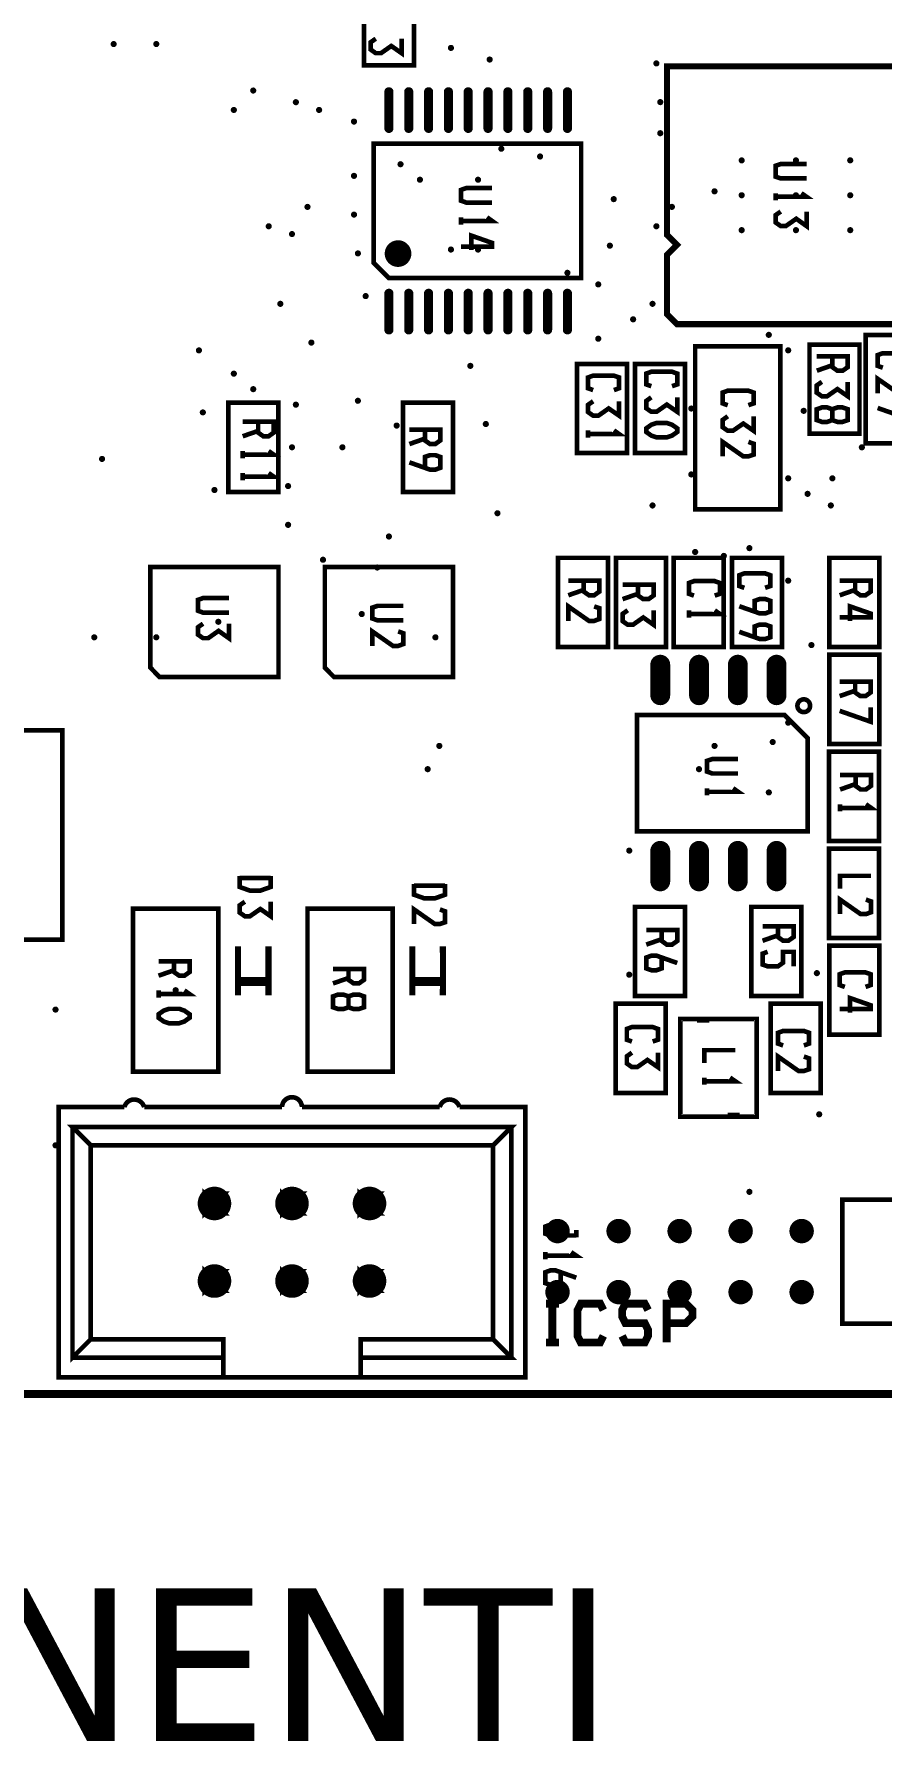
# Model space of a CAD drawing. Extents: x -3 to 440, y 331 to 583.
# Drawn here: x 76.8 to 104.6, y 331.2 to 387.1 of the extents above; entities that cross this region are included whole.
import ezdxf

# ---------------------------------------------------------------- set-up
doc = ezdxf.new("R2010")
doc.units = 0
doc.header["$MEASUREMENT"] = 0
doc.layers.get('0').update_dxf_attribs({"linetype": 'CONTINUOUS'})
for name, color, linetype in [('22-303-0_AST', 7, 'CONTINUOUS'), ('22-303-0_DRL', 1, 'CONTINUOUS'), ('THRUHOLE_TAP', 1, 'CONTINUOUS')]:
    doc.layers.add(name, color=color, linetype=linetype)
doc.styles.get("Standard").update_dxf_attribs({"font": 'verdana.ttf', "height": 5})

# ---------------------------------------------------------------- blocks, each defined once
blk = doc.blocks.new('OBLONG_48')
at = {"const_width": 0.65024}
blk.add_lwpolyline([(0, 0.50038), (0, -0.50038)], dxfattribs=at)
at = {"const_width": 0.32512}
for points in [[(-0.16256, 0.50038, 1), (0.16256, 0.50038, 1)], [(-0.16256, -0.50038, 1), (0.16256, -0.50038, 1)]]:
    blk.add_lwpolyline(points, format="xyb", close=True, dxfattribs=at)
blk = doc.blocks.new('OBLONG_56')
at = {"const_width": 0.29972}
blk.add_lwpolyline([(0, 0.59944), (0, -0.59944)], dxfattribs=at)
at = {"const_width": 0.14986}
for points in [[(-0.07493, 0.59944, 1), (0.07493, 0.59944, 1)], [(-0.07493, -0.59944, 1), (0.07493, -0.59944, 1)]]:
    blk.add_lwpolyline(points, format="xyb", close=True, dxfattribs=at)
blk = doc.blocks.new('ROUND_28')
at = {"const_width": 0.54991}
blk.add_lwpolyline([(-0.274954, 0, 1), (0.274954, 0, 1)], format="xyb", close=True, dxfattribs=at)
blk = doc.blocks.new('ROUND_113')
at = {"const_width": 0.40005}
blk.add_lwpolyline([(-0.200024, 0, 1), (0.200024, 0, 1)], format="xyb", close=True, dxfattribs=at)
blk = doc.blocks.new('ROUND_115')
at = {"const_width": 0.10033}
blk.add_lwpolyline([(-0.050164, 0, 1), (0.050164, 0, 1)], format="xyb", close=True, dxfattribs=at)
blk = doc.blocks.new('ROUND_116')
at = {"const_width": 0.10033}
blk.add_lwpolyline([(-0.050164, 0, 1), (0.050164, 0, 1)], format="xyb", close=True, dxfattribs=at)
blk = doc.blocks.new('ROUND_117')
at = {"const_width": 0.10033}
blk.add_lwpolyline([(-0.050164, 0, 1), (0.050164, 0, 1)], format="xyb", close=True, dxfattribs=at)
blk = doc.blocks.new('ROUND_108')
at = {"const_width": 0.10033}
blk.add_lwpolyline([(-0.050164, 0, 1), (0.050164, 0, 1)], format="xyb", close=True, dxfattribs=at)

msp = doc.modelspace()

# ---------------------------------------------------------------- linework, layer by layer
at = {"layer": '22-303-0_AST'}
for points, const_width in [([(117.55, 582.606), (117.55, 572.606), (122.551, 572.606), (122.551, 582.606), (137.05, 582.606), (137.05, 342.606), (-2.95, 342.606), (-2.95, 582.606), (117.55, 582.606)], 0.254), ([(89.29, 386.121), (89.29, 389.042), (87.652, 389.042), (87.652, 386.121), (89.29, 386.121)], 0.152), ([(88.035, 386.995), (87.865, 386.876), (87.865, 386.64), (88.035, 386.52), (88.205, 386.52), (88.543, 386.756), (88.881, 386.52), (88.881, 386.995)], 0.152), ([(106.024, 386.091), (106.024, 377.643), (97.901, 377.643), (97.575, 377.968), (97.575, 379.916), (97.901, 380.241), (97.575, 380.566), (97.575, 386.091), (106.024, 386.091)], 0.201), ([(87.964, 379.657), (88.465, 379.157), (94.764, 379.157), (94.764, 383.556), (87.964, 383.556), (87.964, 379.657)], 0.152), ([(102.147, 382.418), (101.302, 382.418), (101.131, 382.476), (101.131, 382.832), (101.302, 382.89), (102.147, 382.89)], 0.152), ([(91.845, 381.628), (90.999, 381.628), (90.829, 381.687), (90.829, 382.042), (90.999, 382.103), (91.845, 382.103)], 0.152), ([(101.131, 381.697), (101.131, 381.935)], 0.152), ([(101.131, 381.816), (102.147, 381.816), (101.977, 381.935)], 0.152), ([(101.302, 381.333), (101.131, 381.214), (101.131, 380.978), (101.302, 380.858), (101.469, 380.858), (101.81, 381.097), (102.147, 380.858), (102.147, 381.333)], 0.152), ([(90.829, 380.909), (90.829, 381.146)], 0.152), ([(90.829, 381.026), (91.845, 381.026), (91.678, 381.146)], 0.152), ([(89.092, 380.109), (88.437, 380.109)], 0.152), ([(88.505, 380.208), (88.505, 379.705)], 0.152), ([(88.978, 380.246), (88.548, 380.246)], 0.152), ([(88.642, 380.295), (88.642, 379.616)], 0.152), ([(88.779, 380.317), (88.779, 379.596)], 0.152), ([(88.917, 380.284), (88.917, 379.629)], 0.152), ([(89.054, 380.17), (89.054, 379.741)], 0.152), ([(91.17, 380.071), (91.17, 380.544), (91.845, 380.307), (91.845, 380.188), (90.829, 380.188)], 0.152), ([(89.125, 379.972), (88.404, 379.972)], 0.152), ([(89.102, 379.835), (88.424, 379.835)], 0.152), ([(89.016, 379.698), (88.513, 379.698)], 0.152), ([(101.292, 371.58), (101.292, 376.914), (98.498, 376.914), (98.498, 371.58), (101.292, 371.58)], 0.152), ([(102.244, 376.977), (102.244, 374.056), (103.882, 374.056), (103.882, 376.977), (102.244, 376.977)], 0.152), ([(105.864, 373.739), (104.086, 373.739), (104.086, 377.295), (105.864, 377.295), (105.864, 373.739)], 0.152), ([(94.624, 376.342), (94.624, 373.421), (96.262, 373.421), (96.262, 376.342), (94.624, 376.342)], 0.152), ([(96.529, 376.342), (96.529, 373.421), (98.167, 373.421), (98.167, 376.342), (96.529, 376.342)], 0.152), ([(102.991, 376.594), (102.991, 376.238), (103.158, 376.121), (103.329, 376.121), (103.499, 376.238), (103.499, 376.594), (102.483, 376.594)], 0.152), ([(102.991, 376.299), (102.483, 376.121)], 0.152), ([(104.647, 376.22), (104.477, 376.279), (104.477, 376.634), (104.647, 376.693), (105.325, 376.693), (105.493, 376.634), (105.493, 376.279), (105.325, 376.22)], 0.152), ([(95.157, 375.486), (94.99, 375.545), (94.99, 375.9), (95.157, 375.959), (95.836, 375.959), (96.006, 375.9), (96.006, 375.545), (95.836, 375.486)], 0.152), ([(97.062, 375.613), (96.895, 375.672), (96.895, 376.027), (97.062, 376.086), (97.741, 376.086), (97.911, 376.027), (97.911, 375.672), (97.741, 375.613)], 0.152), ([(102.65, 375.756), (102.483, 375.639), (102.483, 375.4), (102.65, 375.283), (102.821, 375.283), (103.158, 375.519), (103.499, 375.283), (103.499, 375.756)], 0.152), ([(104.477, 375.382), (104.477, 375.855), (105.155, 375.382), (105.325, 375.382), (105.493, 375.441), (105.493, 375.796), (105.325, 375.855)], 0.152), ([(84.845, 372.151), (84.845, 375.072), (83.207, 375.072), (83.207, 372.151), (84.845, 372.151)], 0.152), ([(90.56, 372.151), (90.56, 375.072), (88.922, 375.072), (88.922, 372.151), (90.56, 372.151)], 0.152), ([(95.157, 375.121), (94.99, 375.004), (94.99, 374.765), (95.157, 374.648), (95.328, 374.648), (95.665, 374.884), (96.006, 374.648), (96.006, 375.121)], 0.152), ([(97.062, 375.248), (96.895, 375.131), (96.895, 374.892), (97.062, 374.775), (97.233, 374.775), (97.57, 375.011), (97.911, 374.775), (97.911, 375.248)], 0.152), ([(99.567, 374.991), (99.397, 375.05), (99.397, 375.405), (99.567, 375.466), (100.242, 375.466), (100.413, 375.405), (100.413, 375.05), (100.242, 374.991)], 0.152), ([(99.567, 374.628), (99.397, 374.508), (99.397, 374.272), (99.567, 374.153), (99.734, 374.153), (100.075, 374.389), (100.413, 374.153), (100.413, 374.628)], 0.152), ([(102.991, 374.503), (103.158, 374.445), (103.329, 374.445), (103.499, 374.503), (103.499, 374.859), (103.329, 374.917), (103.158, 374.917), (102.991, 374.859), (102.991, 374.503), (102.821, 374.445), (102.65, 374.445), (102.483, 374.503), (102.483, 374.859), (102.65, 374.917), (102.821, 374.917), (102.991, 374.859)], 0.152), ([(104.477, 374.9), (105.493, 374.544), (105.493, 375.016)], 0.152), ([(84.182, 374.448), (84.182, 374.092), (84.352, 373.973), (84.522, 373.973), (84.69, 374.092), (84.69, 374.448), (83.674, 374.448)], 0.152), ([(84.182, 374.15), (83.674, 373.973)], 0.152), ([(89.643, 374.194), (89.643, 373.838), (89.813, 373.719), (89.983, 373.719), (90.151, 373.838), (90.151, 374.194), (89.135, 374.194)], 0.152), ([(94.99, 373.927), (94.99, 374.166)], 0.152), ([(94.99, 374.046), (96.006, 374.046), (95.836, 374.166)], 0.152), ([(96.895, 374.232), (97.062, 374.351), (97.233, 374.409), (97.57, 374.409), (97.741, 374.351), (97.911, 374.232), (97.911, 374.115), (97.741, 373.995), (97.57, 373.937), (97.233, 373.937), (97.062, 373.995), (96.895, 374.115), (96.895, 374.232)], 0.152), ([(83.674, 373.254), (83.674, 373.49)], 0.152), ([(83.674, 373.373), (84.69, 373.373), (84.522, 373.49)], 0.152), ([(89.643, 373.896), (89.135, 373.719)], 0.152), ([(99.397, 373.315), (99.397, 373.79), (100.075, 373.315), (100.242, 373.315), (100.413, 373.373), (100.413, 373.729), (100.242, 373.79)], 0.152), ([(89.643, 372.941), (89.643, 373.297), (89.813, 373.355), (89.983, 373.355), (90.151, 373.297), (90.151, 372.941), (89.983, 372.88), (89.813, 372.88), (89.135, 373.119)], 0.152), ([(83.674, 372.535), (83.674, 372.771)], 0.152), ([(83.674, 372.652), (84.69, 372.652), (84.522, 372.771)], 0.152), ([(80.847, 366.193), (80.651, 366.398), (80.651, 369.695), (84.848, 369.695), (84.848, 366.091), (80.949, 366.091), (80.847, 366.193)], 0.152), ([(86.562, 366.193), (86.366, 366.398), (86.366, 369.695), (90.563, 369.695), (90.563, 366.091), (86.664, 366.091), (86.562, 366.193)], 0.152), ([(95.64, 367.071), (95.64, 369.992), (94.002, 369.992), (94.002, 367.071), (95.64, 367.071)], 0.152), ([(97.545, 367.071), (97.545, 369.992), (95.907, 369.992), (95.907, 367.071), (97.545, 367.071)], 0.152), ([(97.799, 369.992), (97.799, 367.071), (99.437, 367.071), (99.437, 369.992), (97.799, 369.992)], 0.152), ([(99.704, 369.992), (99.704, 367.071), (101.342, 367.071), (101.342, 369.992), (99.704, 369.992)], 0.152), ([(100.11, 369.009), (99.943, 369.068), (99.943, 369.423), (100.11, 369.484), (100.789, 369.484), (100.959, 369.423), (100.959, 369.068), (100.789, 369.009)], 0.152), ([(104.53, 367.071), (104.53, 369.992), (102.892, 369.992), (102.892, 367.071), (104.53, 367.071)], 0.152), ([(94.85, 369.241), (94.85, 368.885), (95.02, 368.766), (95.19, 368.766), (95.358, 368.885), (95.358, 369.241), (94.342, 369.241)], 0.152), ([(94.85, 368.943), (94.342, 368.766)], 0.152), ([(96.628, 369.114), (96.628, 368.758), (96.798, 368.639), (96.968, 368.639), (97.136, 368.758), (97.136, 369.114), (96.12, 369.114)], 0.152), ([(98.459, 368.755), (98.292, 368.814), (98.292, 369.169), (98.459, 369.23), (99.138, 369.23), (99.308, 369.169), (99.308, 368.814), (99.138, 368.755)], 0.152), ([(103.74, 369.241), (103.74, 368.885), (103.91, 368.766), (104.08, 368.766), (104.248, 368.885), (104.248, 369.241), (103.232, 369.241)], 0.152), ([(103.74, 368.943), (103.232, 368.766)], 0.152), ([(83.222, 368.199), (82.376, 368.199), (82.206, 368.26), (82.206, 368.616), (82.376, 368.674), (83.222, 368.674)], 0.152), ([(88.937, 367.945), (88.091, 367.945), (87.921, 368.006), (87.921, 368.362), (88.091, 368.42), (88.937, 368.42)], 0.152), ([(94.342, 367.927), (94.342, 368.402), (95.02, 367.927), (95.19, 367.927), (95.358, 367.988), (95.358, 368.344), (95.19, 368.402)], 0.152), ([(96.628, 368.816), (96.12, 368.639)], 0.152), ([(100.451, 368.23), (100.451, 368.585), (100.618, 368.646), (100.789, 368.646), (100.959, 368.585), (100.959, 368.23), (100.789, 368.171), (100.618, 368.171), (99.943, 368.407)], 0.152), ([(103.572, 367.927), (103.572, 368.402), (104.248, 368.166), (104.248, 368.047), (103.232, 368.047)], 0.152), ([(82.376, 367.836), (82.206, 367.717), (82.206, 367.48), (82.376, 367.361), (82.544, 367.361), (82.884, 367.6), (83.222, 367.361), (83.222, 367.836)], 0.152), ([(96.29, 368.275), (96.12, 368.156), (96.12, 367.92), (96.29, 367.8), (96.46, 367.8), (96.798, 368.039), (97.136, 367.8), (97.136, 368.275)], 0.152), ([(98.292, 368.037), (98.292, 368.273)], 0.152), ([(98.292, 368.153), (99.308, 368.153), (99.138, 368.273)], 0.152), ([(100.451, 367.391), (100.451, 367.747), (100.618, 367.808), (100.789, 367.808), (100.959, 367.747), (100.959, 367.391), (100.789, 367.333), (100.618, 367.333), (99.943, 367.569)], 0.152), ([(87.921, 367.107), (87.921, 367.582), (88.599, 367.107), (88.767, 367.107), (88.937, 367.168), (88.937, 367.523), (88.767, 367.582)], 0.152), ([(104.53, 363.896), (104.53, 366.817), (102.892, 366.817), (102.892, 363.896), (104.53, 363.896)], 0.152), ([(103.74, 365.939), (103.74, 365.583), (103.91, 365.464), (104.08, 365.464), (104.248, 365.583), (104.248, 365.939), (103.232, 365.939)], 0.152), ([(103.74, 365.641), (103.232, 365.464)], 0.152), ([(103.232, 364.981), (104.248, 364.625), (104.248, 365.1)], 0.152), ([(102.181, 364.087), (101.419, 364.849), (96.593, 364.849), (96.593, 361.039), (102.181, 361.039), (102.181, 364.087)], 0.152), ([(68.678, 357.534), (68.678, 357.483), (77.771, 357.483), (77.771, 364.341), (68.678, 364.341), (68.678, 357.534)], 0.152), ([(99.907, 362.929), (99.061, 362.929), (98.891, 362.99), (98.891, 363.345), (99.061, 363.404), (99.907, 363.404)], 0.152), ([(102.879, 363.642), (102.879, 360.721), (104.517, 360.721), (104.517, 363.642), (102.879, 363.642)], 0.152), ([(103.753, 362.88), (103.753, 362.525), (103.92, 362.405), (104.091, 362.405), (104.261, 362.525), (104.261, 362.88), (103.245, 362.88)], 0.152), ([(98.891, 362.21), (98.891, 362.446)], 0.152), ([(98.891, 362.329), (99.907, 362.329), (99.74, 362.446)], 0.152), ([(103.753, 362.583), (103.245, 362.405)], 0.152), ([(103.245, 361.687), (103.245, 361.923)], 0.152), ([(103.245, 361.803), (104.261, 361.803), (104.091, 361.923)], 0.152), ([(102.879, 360.467), (102.879, 357.546), (104.517, 357.546), (104.517, 360.467), (102.879, 360.467)], 0.152), ([(83.575, 359.568), (83.575, 359.213), (83.913, 359.093), (84.253, 359.093), (84.591, 359.213), (84.591, 359.568)], 0.152), ([(83.575, 359.507), (84.591, 359.507)], 0.152), ([(103.245, 359.162), (103.245, 359.578), (104.261, 359.578)], 0.152), ([(89.29, 359.314), (89.29, 358.959), (89.628, 358.839), (89.968, 358.839), (90.306, 358.959), (90.306, 359.314)], 0.152), ([(89.29, 359.253), (90.306, 359.253)], 0.152), ([(103.245, 358.324), (103.245, 358.799), (103.92, 358.324), (104.091, 358.324), (104.261, 358.385), (104.261, 358.74), (104.091, 358.799)], 0.152), ([(80.083, 358.499), (80.083, 353.165), (82.877, 353.165), (82.877, 358.499), (80.083, 358.499)], 0.152), ([(83.745, 358.73), (83.575, 358.611), (83.575, 358.374), (83.745, 358.255), (83.913, 358.255), (84.253, 358.491), (84.591, 358.255), (84.591, 358.73)], 0.152), ([(85.798, 358.499), (85.798, 353.165), (88.592, 353.165), (88.592, 358.499), (85.798, 358.499)], 0.152), ([(89.29, 358.001), (89.29, 358.476), (89.968, 358.001), (90.136, 358.001), (90.306, 358.059), (90.306, 358.415), (90.136, 358.476)], 0.152), ([(96.529, 358.562), (96.529, 355.641), (98.167, 355.641), (98.167, 358.562), (96.529, 358.562)], 0.152), ([(100.339, 358.562), (100.339, 355.641), (101.977, 355.641), (101.977, 358.562), (100.339, 358.562)], 0.152), ([(97.403, 357.8), (97.403, 357.445), (97.57, 357.325), (97.741, 357.325), (97.911, 357.445), (97.911, 357.8), (96.895, 357.8)], 0.152), ([(101.213, 357.927), (101.213, 357.572), (101.38, 357.452), (101.551, 357.452), (101.721, 357.572), (101.721, 357.927), (100.705, 357.927)], 0.152), ([(83.621, 355.768), (83.519, 355.768), (83.519, 357.165), (83.621, 357.165)], 0.201), ([(84.418, 357.165), (84.52, 357.165), (84.52, 355.768), (84.418, 355.768)], 0.201), ([(89.336, 355.768), (89.234, 355.768), (89.234, 357.165), (89.336, 357.165)], 0.201), ([(90.133, 357.165), (90.235, 357.165), (90.235, 355.768), (90.133, 355.768)], 0.201), ([(97.403, 357.503), (96.895, 357.325)], 0.152), ([(101.213, 357.63), (100.705, 357.452)], 0.152), ([(104.53, 354.371), (104.53, 357.292), (102.892, 357.292), (102.892, 354.371), (104.53, 354.371)], 0.152), ([(81.426, 356.782), (81.426, 356.426), (81.596, 356.307), (81.764, 356.307), (81.934, 356.426), (81.934, 356.782), (80.918, 356.782)], 0.152), ([(97.403, 356.901), (97.403, 356.546), (97.233, 356.487), (97.062, 356.487), (96.895, 356.546), (96.895, 356.901), (97.062, 356.962), (97.233, 356.962), (97.911, 356.723)], 0.152), ([(100.872, 357.089), (100.705, 357.028), (100.705, 356.673), (100.872, 356.614), (101.213, 356.614), (101.38, 356.734), (101.38, 357.089), (101.721, 357.089), (101.721, 356.614)], 0.152), ([(81.426, 356.485), (80.918, 356.307)], 0.152), ([(83.519, 356.068), (83.519, 356.167), (84.52, 356.167), (84.52, 356.068), (83.519, 356.068)], 0.201), ([(87.141, 356.528), (87.141, 356.172), (87.311, 356.053), (87.479, 356.053), (87.649, 356.172), (87.649, 356.528), (86.633, 356.528)], 0.152), ([(87.141, 356.231), (86.633, 356.053)], 0.152), ([(89.234, 356.068), (89.234, 356.167), (90.235, 356.167), (90.235, 356.068), (89.234, 356.068)], 0.201), ([(103.402, 355.939), (103.232, 356), (103.232, 356.355), (103.402, 356.414), (104.08, 356.414), (104.248, 356.355), (104.248, 356), (104.08, 355.939)], 0.152), ([(80.918, 355.588), (80.918, 355.824)], 0.152), ([(80.918, 355.705), (81.934, 355.705), (81.764, 355.824)], 0.152), ([(87.141, 355.273), (87.311, 355.215), (87.479, 355.215), (87.649, 355.273), (87.649, 355.629), (87.479, 355.69), (87.311, 355.69), (87.141, 355.629), (87.141, 355.273), (86.971, 355.215), (86.803, 355.215), (86.633, 355.273), (86.633, 355.629), (86.803, 355.69), (86.971, 355.69), (87.141, 355.629)], 0.152), ([(103.572, 355.1), (103.572, 355.575), (104.248, 355.339), (104.248, 355.22), (103.232, 355.22)], 0.152), ([(80.918, 355.044), (81.088, 355.164), (81.256, 355.222), (81.596, 355.222), (81.764, 355.164), (81.934, 355.044), (81.934, 354.928), (81.764, 354.808), (81.596, 354.75), (81.256, 354.75), (81.088, 354.808), (80.918, 354.928), (80.918, 355.044)], 0.152), ([(95.894, 355.387), (95.894, 352.466), (97.532, 352.466), (97.532, 355.387), (95.894, 355.387)], 0.152), ([(100.974, 355.387), (100.974, 352.466), (102.612, 352.466), (102.612, 355.387), (100.974, 355.387)], 0.152), ([(96.427, 354.15), (96.26, 354.209), (96.26, 354.564), (96.427, 354.625), (97.106, 354.625), (97.276, 354.564), (97.276, 354.209), (97.106, 354.15)], 0.152), ([(100.509, 354.841), (100.509, 354.892), (100.458, 354.892), (98.058, 354.892), (98.01, 354.892), (98.01, 354.841)], 0.152), ([(98.01, 351.742), (98.01, 354.841)], 0.152), ([(98.96, 354.841), (98.558, 354.841)], 0.152), ([(100.509, 354.841), (100.509, 351.742)], 0.152), ([(101.38, 354.023), (101.213, 354.082), (101.213, 354.437), (101.38, 354.498), (102.059, 354.498), (102.229, 354.437), (102.229, 354.082), (102.059, 354.023)], 0.152), ([(96.427, 353.787), (96.26, 353.668), (96.26, 353.432), (96.427, 353.312), (96.598, 353.312), (96.935, 353.548), (97.276, 353.312), (97.276, 353.787)], 0.152), ([(98.795, 353.452), (98.795, 353.868), (99.811, 353.868)], 0.152), ([(101.213, 353.185), (101.213, 353.66), (101.888, 353.185), (102.059, 353.185), (102.229, 353.244), (102.229, 353.599), (102.059, 353.66)], 0.152), ([(98.795, 352.733), (98.795, 352.969)], 0.152), ([(98.795, 352.852), (99.811, 352.852), (99.641, 352.969)], 0.152), ([(87.54, 343.152), (83.039, 343.152), (77.649, 343.152), (77.649, 352.002), (79.798, 352.002)], 0.152), ([(80.448, 352.002), (84.964, 352.002)], 0.152), ([(85.615, 352.002), (90.128, 352.002)], 0.152), ([(90.778, 352.002), (92.93, 352.002), (92.93, 343.152), (87.54, 343.152), (87.54, 343.802), (92.48, 343.802), (91.878, 344.402), (91.878, 350.752)], 0.152), ([(98.01, 351.742), (98.01, 351.692), (98.058, 351.692), (100.458, 351.692), (100.509, 351.692), (100.509, 351.742)], 0.152), ([(99.559, 351.742), (99.961, 351.742)], 0.152), ([(78.698, 350.752), (91.878, 350.752), (92.48, 351.351), (78.099, 351.351), (78.698, 350.752), (78.698, 344.402), (78.099, 343.802), (78.099, 351.351)], 0.152), ([(92.48, 343.802), (92.48, 351.351)], 0.152), ([(82.63, 348.966), (82.429, 349.167), (82.429, 348.527), (82.63, 348.727), (82.63, 348.966), (82.869, 348.966), (83.07, 349.167), (82.429, 349.167)], 0.152), ([(82.869, 348.966), (82.869, 348.727), (83.07, 348.527), (82.429, 348.527)], 0.152), ([(83.07, 349.167), (83.07, 348.527)], 0.152), ([(85.17, 348.966), (84.969, 349.167), (84.969, 348.527), (85.17, 348.727), (85.17, 348.966), (85.409, 348.966), (85.61, 349.167), (84.969, 349.167)], 0.152), ([(85.409, 348.966), (85.409, 348.727), (85.61, 348.527), (84.969, 348.527)], 0.152), ([(85.61, 349.167), (85.61, 348.527)], 0.152), ([(87.71, 348.966), (87.509, 349.167), (87.509, 348.527), (87.71, 348.727), (87.71, 348.966), (87.949, 348.966), (88.15, 349.167), (87.509, 349.167)], 0.152), ([(87.949, 348.966), (87.949, 348.727), (88.15, 348.527), (87.509, 348.527)], 0.152), ([(88.15, 349.167), (88.15, 348.527)], 0.152), ([(103.324, 348.974), (107.896, 348.974), (107.896, 347.196), (107.642, 346.942), (107.896, 346.688), (107.896, 344.91), (103.324, 344.91), (103.324, 348.974)], 0.152), ([(82.63, 348.727), (82.869, 348.727)], 0.152), ([(85.17, 348.727), (85.409, 348.727)], 0.152), ([(87.71, 348.727), (87.949, 348.727)], 0.152), ([(93.926, 348.153), (93.755, 348.153), (93.588, 348.092), (93.588, 347.856), (93.755, 347.798), (94.604, 347.798)], 0.152), ([(94.604, 347.737), (94.604, 347.976)], 0.152), ([(93.588, 347.018), (93.588, 347.254)], 0.152), ([(93.588, 347.137), (94.604, 347.137), (94.434, 347.254)], 0.152), ([(82.63, 346.426), (82.429, 346.627), (82.429, 345.987), (82.63, 346.187), (82.63, 346.426), (82.869, 346.426), (83.07, 346.627), (82.429, 346.627)], 0.152), ([(83.07, 346.627), (83.07, 345.987)], 0.152), ([(85.17, 346.426), (84.969, 346.627), (84.969, 345.987), (85.17, 346.187), (85.17, 346.426), (85.409, 346.426), (85.61, 346.627), (84.969, 346.627)], 0.152), ([(85.61, 346.627), (85.61, 345.987)], 0.152), ([(87.71, 346.426), (87.509, 346.627), (87.509, 345.987), (87.71, 346.187), (87.71, 346.426), (87.949, 346.426), (88.15, 346.627), (87.509, 346.627)], 0.152), ([(88.15, 346.627), (88.15, 345.987)], 0.152), ([(94.096, 346.594), (94.096, 346.238), (93.926, 346.18), (93.755, 346.18), (93.588, 346.238), (93.588, 346.594), (93.755, 346.655), (93.926, 346.655), (94.604, 346.416)], 0.152), ([(82.869, 346.426), (82.869, 346.187), (83.07, 345.987), (82.429, 345.987)], 0.152), ([(82.63, 346.187), (82.869, 346.187)], 0.152), ([(85.409, 346.426), (85.409, 346.187), (85.61, 345.987), (84.969, 345.987)], 0.152), ([(85.17, 346.187), (85.409, 346.187)], 0.152), ([(87.949, 346.426), (87.949, 346.187), (88.15, 345.987), (87.509, 345.987)], 0.152), ([(87.71, 346.187), (87.949, 346.187)], 0.152), ([(94.032, 345.565), (93.608, 345.565)], 0.254), ([(93.819, 344.295), (93.819, 345.565)], 0.254), ([(95.493, 344.509), (95.386, 344.295), (94.751, 344.295), (94.644, 344.509), (94.644, 345.354), (94.751, 345.565), (95.386, 345.565), (95.493, 345.354)], 0.254), ([(96.953, 345.354), (96.847, 345.565), (96.212, 345.565), (96.105, 345.354), (96.105, 345.144), (96.212, 344.93), (96.847, 344.93), (96.953, 344.719), (96.953, 344.509), (96.847, 344.295), (96.212, 344.295), (96.105, 344.509)], 0.254), ([(97.565, 344.93), (98.2, 344.93), (98.414, 345.144), (98.414, 345.354), (98.2, 345.565), (97.565, 345.565), (97.565, 344.295)], 0.254), ([(78.698, 344.402), (83.039, 344.402), (83.039, 343.802), (78.099, 343.802)], 0.152), ([(91.878, 344.402), (87.54, 344.402), (87.54, 343.802)], 0.152), ([(94.032, 344.295), (93.608, 344.295)], 0.254), ([(83.039, 343.152), (83.039, 343.802)], 0.152)]:
    msp.add_lwpolyline(points, dxfattribs=dict(at, const_width=const_width))
at = {"layer": '22-303-0_AST', "const_width": 0.152}
for points in [[(88.764, 380.317, 0.414214), (88.404, 379.957)], [(89.125, 379.957, 0.414214), (88.764, 380.317)], [(88.404, 379.957, 0.414214), (88.764, 379.596)], [(88.764, 379.596, 0.414214), (89.125, 379.957)], [(102.056, 365.357, 0.414214), (101.848, 365.149)], [(101.848, 365.149, 0.414214), (102.056, 364.94)], [(102.264, 365.149, 0.414214), (102.056, 365.357)], [(102.056, 364.94, 0.414214), (102.264, 365.149)], [(98.058, 354.892, 0.414214), (98.007, 354.841)], [(100.509, 354.841, 0.414214), (100.458, 354.892)], [(80.123, 352.253, 0.340061), (79.798, 352.002)], [(80.448, 352.002, 0.340061), (80.123, 352.25)], [(85.29, 352.327, 0.414214), (84.964, 352.002)], [(85.615, 352.002, 0.414214), (85.29, 352.327)], [(90.453, 352.253, 0.340061), (90.128, 352.002)], [(90.778, 352.002, 0.340061), (90.453, 352.25)], [(98.01, 351.742, 0.414214), (98.058, 351.694)], [(100.458, 351.692, 0.414214), (100.509, 351.742)]]:
    msp.add_lwpolyline(points, format="xyb", dxfattribs=at)
at = {"layer": '22-303-0_DRL', "const_width": 0.254}
msp.add_lwpolyline([(117.55, 582.606), (117.55, 572.606), (122.551, 572.606), (122.551, 582.606), (137.05, 582.606), (137.05, 342.606), (-2.95, 342.606), (-2.95, 582.606), (117.55, 582.606)], dxfattribs=at)

# ---------------------------------------------------------------- block references
at = {"layer": '22-303-0_AST'}
for name, p in [('OBLONG_56', (88.465, 384.656)), ('OBLONG_56', (89.115, 384.656)), ('OBLONG_56', (89.765, 384.656)), ('OBLONG_56', (90.415, 384.656)), ('OBLONG_56', (91.063, 384.656)), ('OBLONG_56', (91.713, 384.656)), ('OBLONG_56', (92.363, 384.656)), ('OBLONG_56', (93.014, 384.656)), ('OBLONG_56', (93.664, 384.656)), ('OBLONG_56', (94.314, 384.656)), ('OBLONG_56', (88.465, 378.057)), ('OBLONG_56', (89.115, 378.057)), ('OBLONG_56', (89.765, 378.057)), ('OBLONG_56', (90.415, 378.057)), ('OBLONG_56', (91.063, 378.057)), ('OBLONG_56', (91.713, 378.057)), ('OBLONG_56', (92.363, 378.057)), ('OBLONG_56', (93.014, 378.057)), ('OBLONG_56', (93.664, 378.057)), ('OBLONG_56', (94.314, 378.057)), ('OBLONG_48', (97.355, 365.992)), ('OBLONG_48', (98.625, 365.992)), ('OBLONG_48', (99.895, 365.992)), ('OBLONG_48', (101.165, 365.992)), ('OBLONG_48', (97.355, 359.896)), ('OBLONG_48', (98.625, 359.896)), ('OBLONG_48', (99.895, 359.896)), ('OBLONG_48', (101.165, 359.896))]:
    msp.add_blockref(name, p, dxfattribs=at)
at = {"layer": '22-303-0_DRL'}
for name, p in [('ROUND_115', (79.448, 386.82)), ('ROUND_115', (80.845, 386.82)), ('ROUND_116', (90.497, 386.693)), ('ROUND_116', (91.767, 386.312)), ('ROUND_116', (97.228, 386.185)), ('ROUND_117', (84.02, 385.296)), ('ROUND_116', (83.385, 384.661)), ('ROUND_117', (85.417, 384.915)), ('ROUND_117', (86.179, 384.661)), ('ROUND_117', (97.355, 384.917)), ('ROUND_117', (87.322, 384.28)), ('ROUND_117', (97.355, 383.899)), ('ROUND_117', (88.846, 382.883)), ('ROUND_117', (92.148, 383.391)), ('ROUND_116', (93.418, 383.137)), ('ROUND_115', (100.022, 383.01)), ('ROUND_115', (101.8, 383.01)), ('ROUND_115', (103.578, 383.01)), ('ROUND_117', (87.322, 382.502)), ('ROUND_117', (89.481, 382.375)), ('ROUND_117', (91.386, 382.375)), ('ROUND_117', (99.133, 381.994)), ('ROUND_115', (100.022, 381.867)), ('ROUND_115', (101.8, 381.867)), ('ROUND_115', (103.578, 381.867)), ('ROUND_117', (85.798, 381.486)), ('ROUND_117', (87.322, 381.232)), ('ROUND_117', (95.831, 381.74)), ('ROUND_117', (97.736, 381.486)), ('ROUND_117', (84.528, 380.851)), ('ROUND_117', (97.228, 380.851)), ('ROUND_115', (100.022, 380.724)), ('ROUND_115', (101.8, 380.724)), ('ROUND_115', (103.578, 380.724)), ('ROUND_117', (85.29, 380.597)), ('ROUND_117', (90.497, 380.089)), ('ROUND_117', (91.386, 380.089)), ('ROUND_116', (95.704, 380.216)), ('ROUND_117', (87.449, 379.962)), ('ROUND_117', (94.314, 379.327)), ('ROUND_117', (87.703, 378.565)), ('ROUND_117', (95.323, 378.946)), ('ROUND_117', (84.909, 378.311)), ('ROUND_117', (97.101, 378.311)), ('ROUND_116', (96.466, 377.803)), ('ROUND_116', (100.911, 377.295)), ('ROUND_117', (82.242, 376.787)), ('ROUND_116', (85.925, 377.041)), ('ROUND_116', (95.323, 377.168)), ('ROUND_116', (101.546, 376.787)), ('ROUND_117', (91.132, 376.279)), ('ROUND_116', (83.385, 376.025)), ('ROUND_117', (84.02, 375.517)), ('ROUND_117', (87.449, 375.136)), ('ROUND_116', (82.369, 374.755)), ('ROUND_117', (85.417, 375.009)), ('ROUND_117', (98.371, 374.882)), ('ROUND_117', (102.054, 374.806)), ('ROUND_117', (88.719, 374.323)), ('ROUND_117', (91.64, 374.374)), ('ROUND_117', (85.29, 373.612)), ('ROUND_116', (86.941, 373.612)), ('ROUND_117', (103.959, 373.612)), ('ROUND_117', (79.067, 373.231)), ('ROUND_117', (85.163, 372.342)), ('ROUND_116', (98.371, 372.723)), ('ROUND_117', (101.546, 372.596)), ('ROUND_117', (102.993, 372.596)), ('ROUND_116', (82.75, 372.215)), ('ROUND_117', (97.101, 371.707)), ('ROUND_117', (102.181, 372.088)), ('ROUND_117', (102.943, 371.707)), ('ROUND_117', (92.021, 371.453)), ('ROUND_117', (85.163, 371.072)), ('ROUND_117', (88.465, 370.691)), ('ROUND_116', (98.498, 370.183)), ('ROUND_117', (99.437, 370.056)), ('ROUND_116', (100.276, 370.31)), ('ROUND_117', (86.306, 369.929)), ('ROUND_117', (88.084, 369.675)), ('ROUND_117', (101.546, 369.243)), ('ROUND_116', (82.877, 367.897)), ('ROUND_117', (87.576, 368.151)), ('ROUND_117', (78.813, 367.389)), ('ROUND_117', (80.845, 367.389)), ('ROUND_117', (89.989, 367.389)), ('ROUND_117', (102.308, 367.135)), ('ROUND_117', (101.546, 364.595)), ('ROUND_117', (101.038, 363.96)), ('ROUND_117', (90.116, 363.833)), ('ROUND_117', (99.133, 363.833)), ('ROUND_117', (89.735, 363.071)), ('ROUND_117', (98.625, 363.071)), ('ROUND_117', (100.911, 362.309)), ('ROUND_116', (96.339, 360.404)), ('ROUND_117', (96.339, 356.34)), ('ROUND_117', (102.485, 356.391)), ('ROUND_116', (81.48, 355.832)), ('ROUND_117', (77.543, 355.197)), ('ROUND_117', (102.562, 351.768)), ('ROUND_117', (77.543, 350.752)), ('ROUND_28', (82.75, 348.847)), ('ROUND_28', (85.29, 348.847)), ('ROUND_28', (87.83, 348.847)), ('ROUND_117', (100.276, 349.228)), ('ROUND_113', (93.989, 347.943)), ('ROUND_113', (95.991, 347.943)), ('ROUND_113', (97.99, 347.943)), ('ROUND_113', (99.988, 347.943)), ('ROUND_113', (101.987, 347.943)), ('ROUND_28', (82.75, 346.307)), ('ROUND_28', (85.29, 346.307)), ('ROUND_28', (87.83, 346.307)), ('ROUND_113', (93.989, 345.944)), ('ROUND_113', (95.991, 345.944)), ('ROUND_113', (97.99, 345.944)), ('ROUND_113', (99.988, 345.944)), ('ROUND_113', (101.987, 345.944))]:
    msp.add_blockref(name, p, dxfattribs=at)
at = {"layer": 'THRUHOLE_TAP'}
for name, p in [('ROUND_108', (79.448, 386.82)), ('ROUND_108', (80.845, 386.82)), ('ROUND_108', (90.497, 386.693)), ('ROUND_108', (91.767, 386.312)), ('ROUND_108', (97.228, 386.185)), ('ROUND_108', (84.02, 385.296)), ('ROUND_108', (83.385, 384.661)), ('ROUND_108', (85.417, 384.915)), ('ROUND_108', (86.179, 384.661)), ('ROUND_108', (97.355, 384.917)), ('ROUND_108', (87.322, 384.28)), ('ROUND_108', (97.355, 383.899)), ('ROUND_108', (88.846, 382.883)), ('ROUND_108', (92.148, 383.391)), ('ROUND_108', (93.418, 383.137)), ('ROUND_108', (100.022, 383.01)), ('ROUND_108', (101.8, 383.01)), ('ROUND_108', (103.578, 383.01)), ('ROUND_108', (87.322, 382.502)), ('ROUND_108', (89.481, 382.375)), ('ROUND_108', (91.386, 382.375)), ('ROUND_108', (99.133, 381.994)), ('ROUND_108', (100.022, 381.867)), ('ROUND_108', (101.8, 381.867)), ('ROUND_108', (103.578, 381.867)), ('ROUND_108', (85.798, 381.486)), ('ROUND_108', (87.322, 381.232)), ('ROUND_108', (95.831, 381.74)), ('ROUND_108', (97.736, 381.486)), ('ROUND_108', (84.528, 380.851)), ('ROUND_108', (97.228, 380.851)), ('ROUND_108', (100.022, 380.724)), ('ROUND_108', (101.8, 380.724)), ('ROUND_108', (103.578, 380.724)), ('ROUND_108', (85.29, 380.597)), ('ROUND_108', (90.497, 380.089)), ('ROUND_108', (91.386, 380.089)), ('ROUND_108', (95.704, 380.216)), ('ROUND_108', (87.449, 379.962)), ('ROUND_108', (94.314, 379.327)), ('ROUND_108', (87.703, 378.565)), ('ROUND_108', (95.323, 378.946)), ('ROUND_108', (84.909, 378.311)), ('ROUND_108', (97.101, 378.311)), ('ROUND_108', (96.466, 377.803)), ('ROUND_108', (100.911, 377.295)), ('ROUND_108', (82.242, 376.787)), ('ROUND_108', (85.925, 377.041)), ('ROUND_108', (95.323, 377.168)), ('ROUND_108', (101.546, 376.787)), ('ROUND_108', (91.132, 376.279)), ('ROUND_108', (83.385, 376.025)), ('ROUND_108', (84.02, 375.517)), ('ROUND_108', (87.449, 375.136)), ('ROUND_108', (82.369, 374.755)), ('ROUND_108', (85.417, 375.009)), ('ROUND_108', (98.371, 374.882)), ('ROUND_108', (102.054, 374.806)), ('ROUND_108', (88.719, 374.323)), ('ROUND_108', (91.64, 374.374)), ('ROUND_108', (85.29, 373.612)), ('ROUND_108', (86.941, 373.612)), ('ROUND_108', (103.959, 373.612)), ('ROUND_108', (79.067, 373.231)), ('ROUND_108', (85.163, 372.342)), ('ROUND_108', (98.371, 372.723)), ('ROUND_108', (101.546, 372.596)), ('ROUND_108', (102.993, 372.596)), ('ROUND_108', (82.75, 372.215)), ('ROUND_108', (97.101, 371.707)), ('ROUND_108', (102.181, 372.088)), ('ROUND_108', (102.943, 371.707)), ('ROUND_108', (92.021, 371.453)), ('ROUND_108', (85.163, 371.072)), ('ROUND_108', (88.465, 370.691)), ('ROUND_108', (98.498, 370.183)), ('ROUND_108', (99.437, 370.056)), ('ROUND_108', (100.276, 370.31)), ('ROUND_108', (86.306, 369.929)), ('ROUND_108', (88.084, 369.675)), ('ROUND_108', (101.546, 369.243)), ('ROUND_108', (82.877, 367.897)), ('ROUND_108', (87.576, 368.151)), ('ROUND_108', (78.813, 367.389)), ('ROUND_108', (80.845, 367.389)), ('ROUND_108', (89.989, 367.389)), ('ROUND_108', (102.308, 367.135)), ('ROUND_108', (101.546, 364.595)), ('ROUND_108', (101.038, 363.96)), ('ROUND_108', (90.116, 363.833)), ('ROUND_108', (99.133, 363.833)), ('ROUND_108', (89.735, 363.071)), ('ROUND_108', (98.625, 363.071)), ('ROUND_108', (100.911, 362.309)), ('ROUND_108', (96.339, 360.404)), ('ROUND_108', (96.339, 356.34)), ('ROUND_108', (102.485, 356.391)), ('ROUND_108', (81.48, 355.832)), ('ROUND_108', (77.543, 355.197)), ('ROUND_108', (102.562, 351.768)), ('ROUND_108', (77.543, 350.752)), ('ROUND_28', (82.75, 348.847)), ('ROUND_28', (85.29, 348.847)), ('ROUND_28', (87.83, 348.847)), ('ROUND_108', (100.276, 349.228)), ('ROUND_113', (93.989, 347.943)), ('ROUND_113', (95.991, 347.943)), ('ROUND_113', (97.99, 347.943)), ('ROUND_113', (99.988, 347.943)), ('ROUND_113', (101.987, 347.943)), ('ROUND_28', (82.75, 346.307)), ('ROUND_28', (85.29, 346.307)), ('ROUND_28', (87.83, 346.307)), ('ROUND_113', (93.989, 345.944)), ('ROUND_113', (95.991, 345.944)), ('ROUND_113', (97.99, 345.944)), ('ROUND_113', (99.988, 345.944)), ('ROUND_113', (101.987, 345.944))]:
    msp.add_blockref(name, p, dxfattribs=at)

# ---------------------------------------------------------------- texts
at = {"linetype": 'Continuous'}
msp.add_text('LATO COMPONENTI', height=5, dxfattribs=at).set_placement((29.106, 331.248))

doc.saveas('drawing.dxf')
